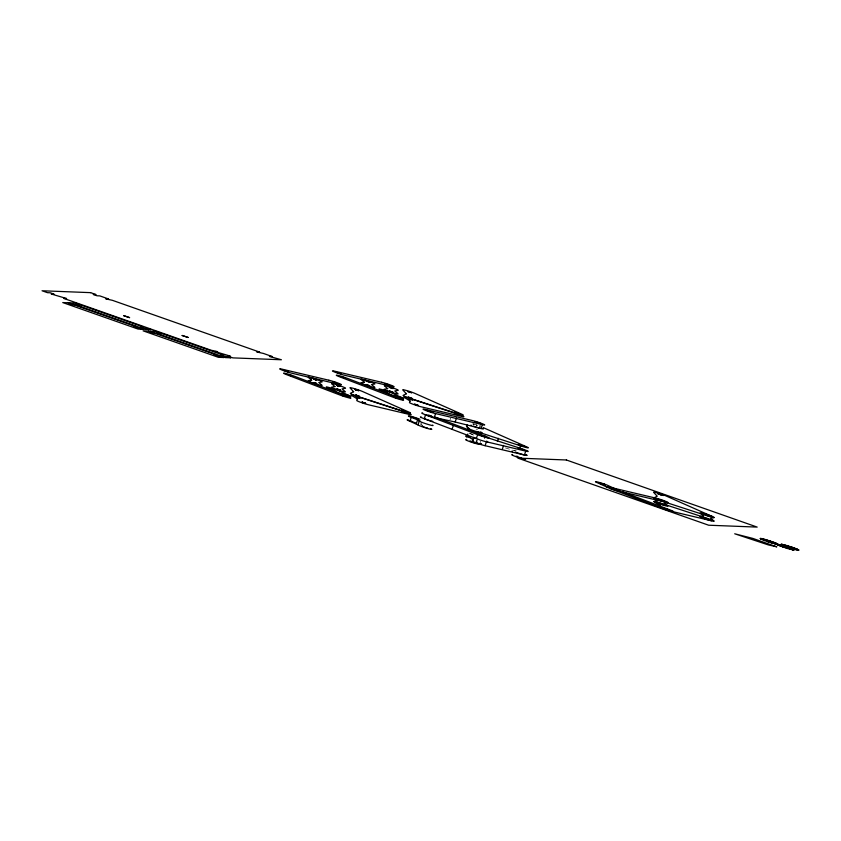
<?xml version="1.0" encoding="UTF-8"?>
<svg xmlns="http://www.w3.org/2000/svg" width="841" height="841" viewBox="0 0 841 841"><rect width="100%" height="100%" fill="white"/><g stroke="black" fill="none" stroke-linecap="round" stroke-linejoin="round"><path stroke-width="0.63" stroke-dasharray="4.21 3.15" d="M422.613 425.451L420.952 424.242L421.909 421.309M450.009 419.901L450.66 417.945M479.791 426.618L480.747 423.675M475.596 442.944L476.563 440.011M476.815 441.514L477.772 438.582M479.601 444.248L480.568 441.315M477.204 441.115L476.363 441.483M514.103 450.524L516.258 450.135M477.183 425.767L476.258 425.525M473.115 424.064L474.25 424.39M505.43 447.927L515.197 450.986M473.704 424.705L472.957 424.421M476.174 425.052L477.299 425.493M470.445 433.325L473.441 435.144M420.479 423.969A7.38 0.568 18.2 0 1 420.952 424.242M476.08 429.026A7.38 0.568 18.2 0 1 477.446 429.53M473.041 434.723A7.38 0.568 18.2 0 1 468.931 433.21M472.821 423.601A7.38 0.568 18.2 0 1 477.362 425.104M479.538 425.935A7.38 0.568 18.2 0 1 480.558 426.366"/><path stroke-width="1.26" d="M794.104 550.003L793.01 549.53M430.413 428.511A7.38 0.568 18.2 0 1 427.775 428.553A7.38 0.568 18.2 0 1 417.977 424.936L409.945 421.257L411.228 417.346A7.38 0.568 18.2 0 1 409.882 416.053A7.38 0.568 18.2 0 1 419.964 419.27M416.316 423.738L417.599 419.827L411.228 417.346M417.977 424.936L419.26 421.026L417.599 419.827M425.557 414.813L424.274 418.734L476.332 438.603L477.614 434.681L425.115 414.655M422.676 413.036A7.38 0.568 18.2 0 0 424.758 414.518A7.38 0.568 18.2 0 0 434.271 417.493L435.554 413.583L482.366 424.631A7.38 0.568 18.2 0 0 482.555 423.811A7.38 0.568 18.2 0 0 472.179 420.489L425.378 409.441A7.38 0.568 18.2 0 0 425.189 410.261A7.38 0.568 18.2 0 0 435.554 413.583M452.174 429.026L453.457 425.115M434.271 417.493L455.16 421.993L456.442 418.082M468.731 428.868L466.555 426.534L467.197 424.579M467.564 430.119L468.206 428.164M467.796 434.072L467.154 436.027L473.147 439.664L472.474 441.189A7.38 0.568 18.2 0 0 477.173 443.312A7.38 0.568 18.2 0 0 485.12 445.698L524.437 455.002L525.73 451.091A7.38 0.568 18.2 0 0 527.622 451.007A7.38 0.568 18.2 0 0 520.137 448.221L485.972 437.194M472.474 441.189L473.756 437.278A7.38 0.568 18.2 0 0 482.755 440.81A7.38 0.568 18.2 0 0 486.54 441.136M473.147 439.664L473.798 437.709M475.754 433.441L476.395 431.486L520.484 445.804A7.38 0.568 18.2 0 0 527.58 447.811A7.38 0.568 18.2 0 0 526.697 446.855L483.207 427.606M482.366 424.631L481.084 428.542L455.16 421.993M484.553 438.119L485.194 436.164L434.345 416.779M485.12 445.698L486.413 441.788L525.73 451.091M497.399 441.273L498.366 438.329M502.287 449.336L503.57 445.425M519.517 448.737L520.484 445.804M521.651 457.998L521.031 457.925M667.87 502.561L664.485 503.181L667.838 505.998A7.38 0.568 18.2 0 1 661.331 504.568A7.38 0.568 18.2 0 1 653.909 501.52A7.38 0.568 18.2 0 1 661.951 503.58L705.893 517.919A7.38 0.568 18.2 0 1 713.998 521.126A7.38 0.568 18.2 0 1 706.587 519.328A7.38 0.568 18.2 0 1 700.08 516.511L703.528 515.88L700.227 513.042A7.38 0.568 18.2 0 1 706.734 514.482A7.38 0.568 18.2 0 1 714.177 517.53A7.38 0.568 18.2 0 1 706.24 515.512L662.151 501.183A7.38 0.568 18.2 0 1 654.025 497.84L657.231 496.211L653.604 492.321A7.38 0.568 18.2 0 1 658.335 493.236A7.38 0.568 18.2 0 1 666.598 496.19L712.464 516.553M770.798 541.289L769.294 540.7M786.482 546.724L789.394 547.764M789.615 547.764L790.803 548.406M466.723 439.412L465.662 439.601A7.38 0.568 18.2 0 0 472.579 442.555A7.38 0.568 18.2 0 0 479.507 444.122L478.876 443.596M512.6 454.476L511.738 454.634A7.38 0.568 18.2 0 0 518.634 457.578A7.38 0.568 18.2 0 0 525.593 459.165L525.183 458.808M653.993 501.478L657.378 500.858L654.025 498.04M714.083 517.572L710.634 518.203L713.925 521.042M341.33 376.842L345.231 378.124L341.32 376.873M365.972 384.547L369.872 385.83L365.972 384.6M340.321 390.235L339.123 389.919L339.869 390.077M385.21 383.822L389.131 385.083M354.997 389.404L356.237 389.688M389.089 385.115L385.294 383.885M389.351 387.312L393.252 388.595L389.351 387.354M384.001 390.708L387.901 392.001L384.032 390.781M355.375 395.049L356.605 395.354L355.911 395.196M360.032 397.993L358.739 397.656M411.596 392.747L407.759 391.486L411.638 392.705M394.692 397.204L398.592 398.487L394.671 397.236M405.457 411.375L401.704 410.061L402.723 410.555M458.839 415.076L454.981 413.804L458.881 415.044M287.086 371.428L284.71 370.503L286.455 370.934M290.219 375.475L288.589 374.823L291.102 375.475M315.743 379.585C320.137 381.372 309.719 377.861 314.997 379.333M334.119 382.424L332.489 381.772L333.824 382.087M316.668 383.748L315.501 383.139M340.037 386.429L339.196 386.008M331.732 388.857L332.689 389.036M355.48 389.53L358.907 390.666L357.583 390.119M333.541 389.551L335.16 389.982L332.668 388.984M343.244 394.114L342.003 393.609L343.759 394.04M343.58 395.838L341.951 395.186L344.463 395.838M358.255 396.153L357.74 395.964L358.813 396.174M359.559 397.835L358.834 397.677M363.407 402.807L361.767 402.156L363.869 402.671M404.332 412.574L402.229 411.733L403.985 412.174M600.947 483.501L602.314 483.848L599.486 482.986L603.912 484.479L602.745 483.985M614.613 489.43L613.488 489.157M659.47 499.691L662.435 500.668L659.449 499.733M659.449 503.328L660.7 503.633M667.975 509.793L666.745 509.488M708.627 515.722L707.376 515.407M707.313 519.097L708.49 519.339M660.7 503.885L658.093 503.097M334.623 389.825L334.203 389.74M777.536 544.348L776.632 543.99M798.109 550.193L797.573 549.877M427.638 428.058L425.998 427.67M606.981 486.624L607.528 486.729M772.49 541.888L774.288 542.466M411.722 421.204L411.091 421.131L411.606 421.467M784.842 546.04L786.251 546.587M793.799 547.88L795.208 548.427M672.169 511.486L711.486 520.789M655.37 498.019L608.558 486.971A7.38 0.568 18.2 0 0 608.232 487.738A7.38 0.568 18.2 0 0 618.513 491.06A7.38 0.568 18.2 0 0 617.315 489.798L609.283 486.119A7.38 0.568 18.2 0 0 598.603 482.261A7.38 0.568 18.2 0 0 598.277 483.133L606.308 486.813M618.745 491.102L665.557 502.161A7.38 0.568 18.2 0 0 664.379 500.805A7.38 0.568 18.2 0 0 654.025 497.84M285.099 370.513L285.951 370.776M779.596 545.683L780.932 546.208M422.666 426.166L421.846 426.051L422.539 426.471M332.962 381.814L334.34 382.245L333.761 382.024M289.062 374.855L289.609 375.002M342.487 393.651L345.924 394.871L343.275 394.177M342.424 395.217L343.801 395.659M362.24 402.198L363.102 402.471M402.713 411.775L403.47 412.016M604.742 484.553L601.967 483.649L605.425 485.005L601.988 484.122M658.503 503.202L657.715 502.907L661.594 503.801M663.244 504.379L660.469 503.475L663.927 504.821L661.131 504.158M760.842 538.377L761.946 538.745M762.409 538.682L764.143 539.239M765.531 539.512L767.307 540.143M760.18 538.471L761.137 538.776M761.2 539.123L761.893 539.312M765.016 540.7L763.744 540.237M776.79 543.57L776.096 543.381M768.685 541.993L767.213 541.499M772.458 543.17L770.682 542.55M786.882 545.504L788.648 546.124M781.205 544.337L782.183 544.632M790.656 546.692L792.169 547.207M782.077 544.936L782.792 545.126M776.821 543.959A8.263 0.631 18.2 0 0 765.657 539.649A8.263 0.631 18.2 0 0 764.511 540.427A8.263 0.631 18.2 0 0 776.821 543.959L778.587 544.526M779.323 544.548L781.089 545.136M782.666 545.494L784.401 546.114M797.899 549.509L797.257 549.331M777 544.611L777.767 544.831M798.813 550.119L797.867 549.825A8.263 0.631 18.2 0 1 785.778 546.408A8.263 0.631 18.2 0 1 786.43 545.462A8.263 0.631 18.2 0 1 797.867 549.825M794.619 549.268L796.395 549.804M798.004 550.172L796.932 549.804M783.917 547.365L782.445 546.86M793.925 549.972L793 549.667A8.263 0.631 18.2 0 1 780.48 546.03A8.263 0.631 18.2 0 1 782.13 545.431A8.263 0.631 18.2 0 1 793 549.667M792.895 549.94L791.812 549.562M474.534 442.786L475.365 442.765M313.83 378.955L314.492 379.186M315.711 383.454L316.5 383.654L315.039 383.275M337.588 389.204L337.031 389.078L337.977 389.309M404.353 411.091L405.026 411.186L403.543 410.555M338.849 385.851L337.199 385.42L338.46 385.756M337.661 385.725C334.308 384.421 342.413 387.438 338.671 386.082M314.66 382.865L313.924 382.676L315.081 383.002M356.332 395.291L357.467 395.585M404.437 411.112L403.859 410.944M470.634 441.126L471.423 441.346M481.43 444.332L479.17 443.649M334.97 382.697L336.4 383.033L334.308 382.192M357.057 390.192L358.34 390.602L357.162 390.235M315.732 379.817L316.679 380.037L316.195 379.754M290.65 375.612L292.016 375.959L291.449 375.643M344.715 396.185L345.861 396.447L344.432 396.111M364.248 403.081L365.215 403.26L363.838 402.692M430.14 416.001L431.706 416.295L430.991 415.896M415.79 422.897L414.655 422.571M516.963 456.221L517.499 456.379M775.192 542.96L776.832 543.538M762.787 539.722L761.158 539.144M335.16 382.75L335.832 382.97L335.349 382.592M291.07 375.738L292.5 376.085L291.07 375.507M358.045 396.048L359.275 396.332L358.14 395.859M404.195 412.489L406.15 412.994L404.721 412.416M783.633 545.536L782.025 544.957M796.406 548.931L797.541 549.278M335.38 382.855L334.55 382.571M356.016 389.583L356.847 389.867M285.73 370.671L286.35 370.902M286.665 371.249L287.611 371.575M315.932 379.88L315.207 379.659M337.462 389.12L338.818 389.551M402.597 410.261L403.217 410.492L402.723 410.303M343.412 394.219L344.905 394.692M344.842 396.269L343.212 395.743M474.019 442.65L471.727 441.924M520.106 457.693L518.077 457.052M791.907 548.889L793.473 549.457L792.643 549.257M778.493 545.199L777.378 544.852M358.928 397.751L358.329 397.53M344.652 394.618L345.441 394.744L344.905 394.397M404.878 412.742L405.667 412.878L405.183 412.595M793.01 548.921L791.738 548.521M787.586 548.553L785.999 547.964M287.096 371.386L288.631 371.754L287.223 371.47M339.081 389.951L338.261 389.698M356.637 395.323L357.215 395.543M315.869 383.538L315.291 383.317M333.898 389.698L333.078 389.446M357.688 397.068L356.227 396.668L357.299 397.173M358.802 397.709L357.972 397.446M334.991 382.739L333.761 382.34M291.091 375.79L289.073 375.002M362.25 402.334L364.279 403.123M660.889 494.76L662.067 495.002L660.364 494.203M612.847 488.695L611.722 488.421L613.594 489.315M706.682 518.634L705.525 518.413L706.671 518.886M357.74 396.006L355.88 395.27L356.994 395.722M363.943 402.986L365.688 403.417L364.048 402.765M706.945 515.018L705.694 514.713L706.839 515.239M613.068 488.758L610.167 487.927L613.163 489.178M661.131 504.032L662.403 504.306L661.236 503.812M666.314 509.089L665.063 508.837L669.541 510.277L663.528 508.29L666.745 509.614M429.267 415.748L427.585 415.181M314.933 379.27L315.764 379.554M286.392 370.87L287.99 371.501L287.391 371.249M358.003 397.173C355.165 396.185 358.518 397.782 357.299 397.215M612.742 488.537L616.18 489.904L613.278 489.084M706.577 518.476L707.428 518.76M707.418 519.254L706.566 518.981M776.674 543.707L777.725 544.064M761.315 538.976L760.327 538.65M797.762 549.646L798.813 549.993M782.288 544.821L781.1 544.327M356.006 389.867L357.089 390.245M660.784 494.855L657.578 493.572L663.591 495.517L660.584 494.277M333.225 389.194L331.301 388.658L333.11 389.415M404.058 412.153L405.131 412.532M706.955 514.892L707.596 515.102M707.155 515.344C715.964 517.94 698.493 512.169 707.05 515.312M707.376 515.544L706.724 515.323M425.104 427.396L423.475 426.829M660.711 503.507L661.352 503.717M706.997 518.739C698.209 516.153 715.691 521.935 707.102 518.771M666.324 508.963L666.966 509.173M777.41 544.411L776.527 544.274M777.389 544.558L776.59 544.295M338.566 385.756L339.259 385.987M286.665 371.291L285.204 370.671M315.186 382.991L316.248 383.37M428.721 415.065L429.288 415.254M414.066 422.382L412.237 421.73M776.821 544.222L776.043 543.938M315.322 379.438L316.353 379.817M357.425 395.617L358.771 396.143M315.07 383.254L313.241 382.55L314.66 383.107M334.729 382.329L335.506 382.666M338.355 385.977L337.504 385.714M358.329 397.278L360.074 397.961M661.131 503.78L662.729 504.222M602.64 483.953L604.227 484.395L601.967 483.649M344.127 395.764L344.852 395.974M613.383 488.873L614.655 489.388M338.891 385.903L340.142 386.334M707.481 515.197L708.648 515.68M403.859 410.702L404.605 410.923M358.434 397.309L359.601 397.804M707.323 518.844L708.437 519.307M333.541 389.299L334.707 389.793M660.595 503.854L659.449 503.381M290.87 375.433L291.617 375.706M602.103 484.027L600.979 483.575M666.85 509.268L668.017 509.762M473.178 441.903L473.946 442.177M403.112 410.702L402.555 410.492M314.786 379.512L313.725 379.06M357.751 395.722L358.382 395.964M337.588 389.457C339.291 390.014 334.781 388.258 337.588 389.415M761.357 538.692L760.59 538.419M783.118 544.653L781.594 544.232L782.466 544.579M332.689 389.267L331.775 388.889M343.433 394.187L342.497 393.788M344.432 395.869L345.388 396.195L344.81 396.006M517.551 456.873L516.017 456.253M480.589 443.627L481.567 443.995M471.475 441.83L469.699 441.094M792.579 549.678L793.347 549.972M777.83 544.4L777.052 544.116M356.321 389.94L355.007 389.425M610.03 488.432L662.088 508.3M339.89 390.045L338.828 389.593L340.363 390.203M316.132 383.317L316.679 383.633M478.119 443.281L476.836 442.755M333.383 382.192L332.973 381.951M356.048 389.846L355.512 389.593M404.353 410.881L405.499 411.344M622.866 491.996L669.667 509.783A7.38 0.568 18.2 0 1 673.242 511.654A7.38 0.568 18.2 0 1 665.63 509.583A7.38 0.568 18.2 0 1 659.523 507.018L660.196 505.452L654.203 501.814M403.291 412.174L402.744 411.932M343.002 395.627L342.434 395.365M775.066 543.749L775.581 544.001L773.836 543.454M785.42 545.189L784.148 544.873M790.677 549.31L789.31 548.952M467.154 437.394L465.693 436.164A7.38 0.568 18.2 0 1 467.26 436.195M526.056 454.539L526.876 455.254M511.896 451.175L512.516 451.701M432.779 421.362A7.38 0.568 18.2 0 1 423.706 418.524A7.38 0.568 18.2 0 1 420.984 416.884M432.631 425.136A7.38 0.568 18.2 0 1 425.451 423.601A7.38 0.568 18.2 0 1 420.132 420.952M482.986 428.49A7.38 0.568 18.2 0 1 481.168 428.563A7.38 0.568 18.2 0 1 473.199 426.051M471.244 425.273A7.38 0.568 18.2 0 1 470.918 425.136M480.39 431.896A7.38 0.568 18.2 0 1 480.421 432.695A7.38 0.568 18.2 0 1 471.181 429.772A7.38 0.568 18.2 0 1 468.952 428.279M485.194 436.164A7.38 0.568 18.2 0 1 487.948 437.919A7.38 0.568 18.2 0 1 477.614 434.681M409.945 421.257A7.38 0.568 18.2 0 1 408.453 419.932M466.555 426.534A7.38 0.568 18.2 0 1 467.291 426.429M470.571 437.488A7.38 0.568 18.2 0 1 467.344 435.691M526.109 454.813A7.38 0.568 18.2 0 1 524.353 454.981A7.38 0.568 18.2 0 1 515.375 452.038M357.393 398.949L356.71 400.474A7.38 0.568 18.2 0 0 361.42 402.597A7.38 0.568 18.2 0 0 369.367 404.984L408.684 414.287A7.38 0.568 18.2 0 0 410.587 414.203A7.38 0.568 18.2 0 0 403.091 411.417L359.149 397.078A7.38 0.568 18.2 0 0 351.401 395.312L357.393 398.949M410.124 400.989L409.441 402.524A7.38 0.568 18.2 0 0 414.15 404.647A7.38 0.568 18.2 0 0 422.098 407.033L461.415 416.337A7.38 0.568 18.2 0 0 463.307 416.253A7.38 0.568 18.2 0 0 455.822 413.467L411.88 399.128A7.38 0.568 18.2 0 0 404.132 397.362L410.124 400.989M412.384 417.21L418.387 419.207L412.384 417.21M426.986 410.387L432.989 412.384L426.986 410.387M474.766 421.667L480.768 423.654L474.808 421.656M479.065 434.671L485.068 436.658L479.17 434.66M518.403 444.511L524.416 446.497L518.445 444.5M518.245 448.158L524.248 450.156L518.245 448.158M353.609 391.717L350.34 393.367A7.38 0.568 18.2 0 0 358.529 396.689L402.618 411.007A7.38 0.568 18.2 0 0 409.714 413.015A7.38 0.568 18.2 0 0 408.831 412.058L362.976 391.696A7.38 0.568 18.2 0 0 354.702 388.731A7.38 0.568 18.2 0 0 349.982 387.827L353.609 391.717M406.34 393.767L403.07 395.407A7.38 0.568 18.2 0 0 411.26 398.729L455.349 413.057A7.38 0.568 18.2 0 0 462.445 415.065A7.38 0.568 18.2 0 0 461.562 414.108L415.706 393.746A7.38 0.568 18.2 0 0 407.433 390.781A7.38 0.568 18.2 0 0 402.713 389.867L406.34 393.767M123.669 315.659L129.651 317.656L123.701 315.648M182.161 335.485L188.153 337.472L182.161 335.485M657.967 499.197L663.959 501.183L658.009 499.186M311.643 380.185L308.269 380.805A7.38 0.568 18.2 0 0 315.175 383.759A7.38 0.568 18.2 0 0 322.103 385.325L318.75 382.508L322.135 381.888A7.38 0.568 18.2 0 0 315.217 378.934A7.38 0.568 18.2 0 0 308.29 377.367L311.643 380.185M334.928 386.587L331.48 387.217A7.38 0.568 18.2 0 0 338.376 390.161A7.38 0.568 18.2 0 0 345.336 391.748L342.035 388.91L345.483 388.279A7.38 0.568 18.2 0 0 338.597 385.336A7.38 0.568 18.2 0 0 331.638 383.748L334.928 386.587M364.374 382.235L360.989 382.844A7.38 0.568 18.2 0 0 367.906 385.798A7.38 0.568 18.2 0 0 374.834 387.375L371.48 384.558L374.865 383.938A7.38 0.568 18.2 0 0 367.948 380.984A7.38 0.568 18.2 0 0 361.02 379.417L364.374 382.235M387.659 388.637L384.211 389.257A7.38 0.568 18.2 0 0 391.107 392.211A7.38 0.568 18.2 0 0 398.056 393.788L394.765 390.96L398.214 390.329A7.38 0.568 18.2 0 0 391.317 387.386A7.38 0.568 18.2 0 0 384.369 385.798L387.659 388.637M337.483 372.51L341.341 373.835L337.514 372.51M366.024 380.91L369.882 382.235L366.024 380.91M389.215 390.96L393.083 392.253L389.288 390.96M394.776 395.627L398.634 396.941L394.776 395.627M408.127 397.089L412.006 398.382L408.211 397.089M408.926 398.718L412.805 400.001L408.957 398.718M414.539 404.174L418.397 405.488L414.613 404.174M454.35 412.101L458.229 413.394L454.424 412.101M90.586 292.647L42.05 290.765L47.485 292.679L50.26 292.784L54.024 294.108L51.248 294.003L66.607 298.534L63.832 298.429L211.08 350.213L217.63 351.654L214.854 351.538L230.213 356.079L227.427 355.964L232.862 357.877L281.399 359.759L269.425 356.416L272.2 356.531L263.391 353.43L256.841 351.99L259.627 352.106L112.368 300.311L105.829 298.881L108.605 298.986L99.785 295.885L97.009 295.78L93.246 294.455L96.021 294.56L90.586 292.647M68.31 302.781L62.749 302.571L138.071 329.062L143.632 329.273L137.146 327.864L133.383 326.539L136.158 326.644L75.774 305.409L69.225 303.979L72.011 304.085L68.31 302.781M75.343 303.054L69.792 302.844L145.115 329.336L150.665 329.546L144.189 328.137L140.426 326.813L143.201 326.918L82.817 305.682L76.268 304.253L79.043 304.358L75.343 303.054M148.647 331.039L143.096 330.828L218.408 357.32L223.969 357.53L213.73 354.797L216.505 354.902L156.111 333.667L149.572 332.237L152.347 332.342L148.647 331.039M155.69 331.312L150.129 331.102L225.451 357.593L231.012 357.803L220.763 355.07L223.548 355.175L163.154 333.94L156.615 332.51L159.391 332.615L155.69 331.312M566.371 459.985L517.825 458.103L708.637 525.215L757.184 527.097L566.371 459.985M381.604 382.266L334.792 371.217A7.38 0.568 18.2 0 0 334.602 372.037A7.38 0.568 18.2 0 0 344.968 375.359L391.78 386.408A7.38 0.568 18.2 0 0 391.969 385.588A7.38 0.568 18.2 0 0 381.604 382.266M328.873 380.227L282.061 369.167A7.38 0.568 18.2 0 0 281.872 369.998A7.38 0.568 18.2 0 0 292.248 373.309L339.049 384.358A7.38 0.568 18.2 0 0 339.249 383.538A7.38 0.568 18.2 0 0 328.873 380.227M776.663 546.797L768.317 544.905L734.708 533.783L752.821 538.408L776.663 546.797M399.769 398.35L347.711 378.482A7.38 0.568 18.2 0 0 337.388 375.254A7.38 0.568 18.2 0 0 340.132 377.01L392.19 396.878A7.38 0.568 18.2 0 0 402.524 400.106A7.38 0.568 18.2 0 0 399.769 398.35M347.049 396.311L294.981 376.442A7.38 0.568 18.2 0 0 284.657 373.204A7.38 0.568 18.2 0 0 287.401 374.96L339.47 394.828A7.38 0.568 18.2 0 0 349.793 398.066A7.38 0.568 18.2 0 0 347.049 396.311M400.842 397.162L392.81 393.483A7.38 0.568 18.2 0 0 382.129 389.625A7.38 0.568 18.2 0 0 381.803 390.497L389.835 394.177A7.38 0.568 18.2 0 0 400.516 398.035A7.38 0.568 18.2 0 0 400.842 397.162M348.111 395.112L340.079 391.433A7.38 0.568 18.2 0 0 329.399 387.575A7.38 0.568 18.2 0 0 329.073 388.447L337.104 392.127A7.38 0.568 18.2 0 0 347.785 395.985A7.38 0.568 18.2 0 0 348.111 395.112"/></g></svg>
